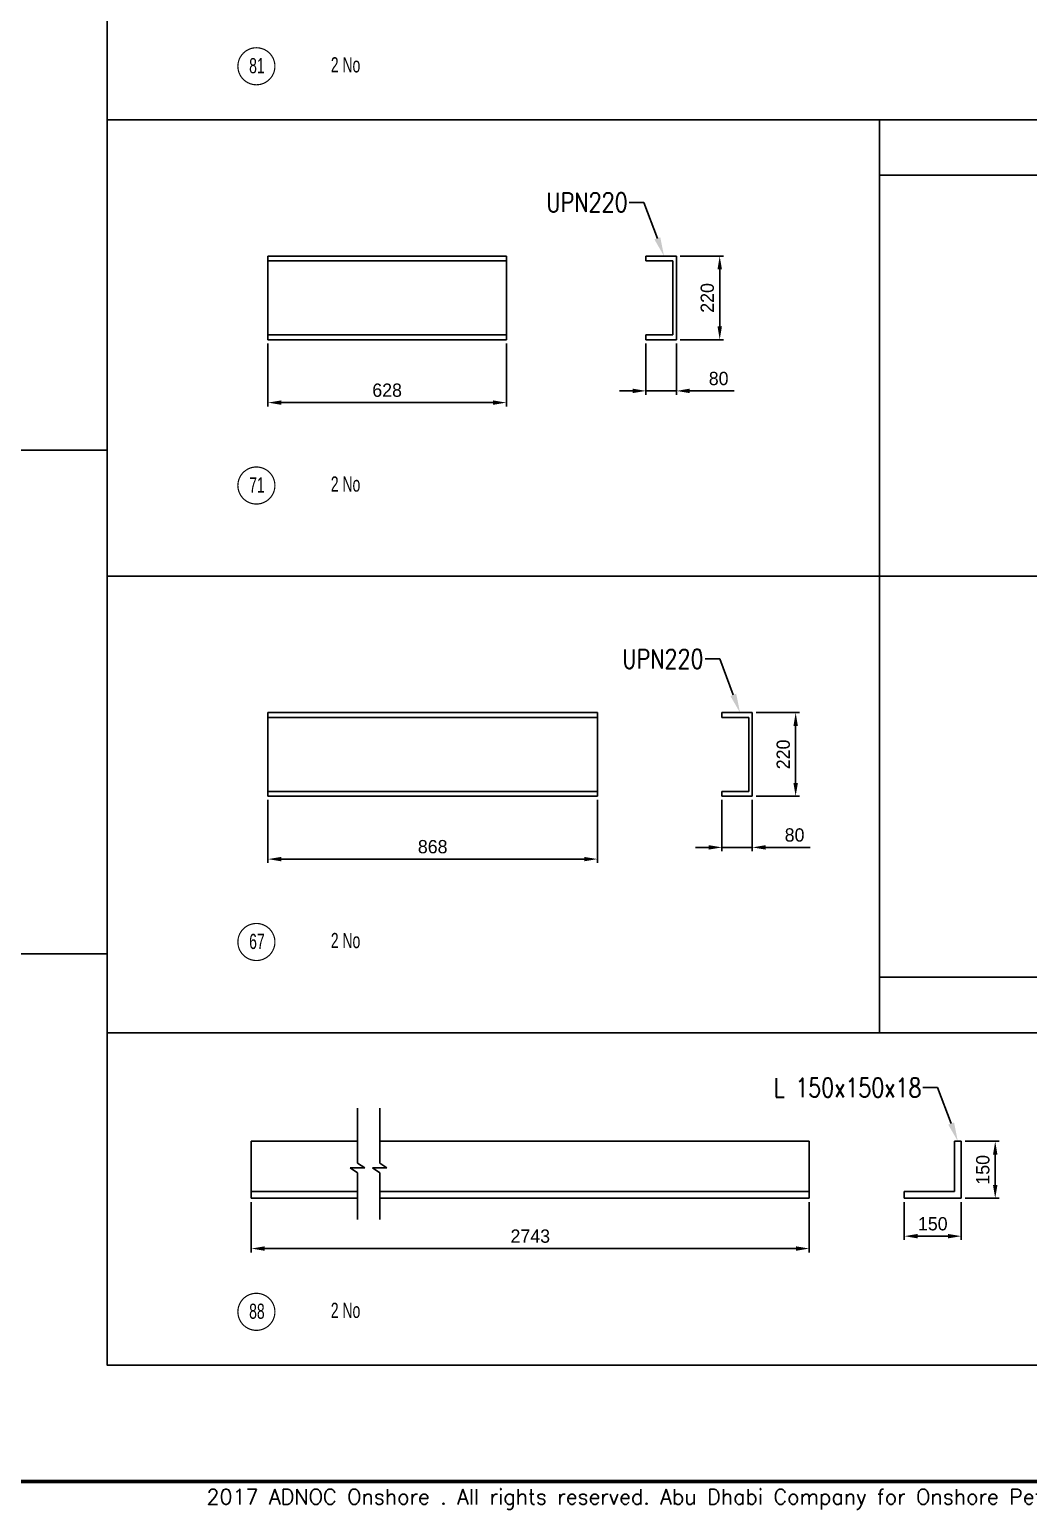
# Model space of a CAD drawing. Header units: millimetres. Extents: x 0 to 16187, y -20471 to 6290.
# Drawn here: x 301.6 to 564.6, y 7.7 to 397.2 of the extents above; entities that cross this region are included whole.
import ezdxf
from ezdxf import colors
from ezdxf.entities.mleader import LeaderData, LeaderLine
from ezdxf.enums import TextEntityAlignment as Align
from ezdxf.math import Vec2, Vec3

# ---------------------------------------------------------------- set-up
doc = ezdxf.new("R2010")
doc.units = ezdxf.units.MM
doc.header["$PDSIZE"] = -1
doc.layers.add('BORDER1', color=3, linetype='Continuous')
doc.layers.add('BORDER2', color=7, linetype='Continuous')
doc.styles.add('ROMANC', font='ROMANC', dxfattribs={"height": 5})
doc.styles.add('ROMANS', font='ROMANS.shx', dxfattribs={"width": 0.8})
doc.styles.add('ROMANT', font='ROMANT', dxfattribs={"height": 4})
doc.styles.add('SLDTEXTSTYLE2', font='TXT', dxfattribs={"width": 0.686449})
doc.dimstyles.new('AM_ISO', dxfattribs={"dimtxt": 3.5, "dimasz": 3.5, "dimexe": 1, "dimexo": 1, "dimgap": 1.5, "dimtad": 1, "dimdsep": 46, "dimtxsty": 'Standard', "dimcen": 0, "dimclrd": 1, "dimclre": 1, "dimclrt": 1, "dimadec": 0, "dimazin": 2, "dimtp": 0.1, "dimtm": 0.1, "dimtfac": 0.71, "dimtdec": 3, "dimtmove": 0, "dimatfit": 3, "dimfxl": 1, "dimlwd": -1, "dimlwe": -1, "dimarcsym": 1})

# ---------------------------------------------------------------- blocks, each defined once
blk = doc.blocks.new('*U609')
at = {"layer": 'BORDER1', "color": 154, "true_color": 0x1859a9, "const_width": 1}
blk.add_lwpolyline([(1.81, 811), (1144, 811), (1144, 0), (0, 0), (0, 811)], close=True, dxfattribs=at)
at = {"layer": 'BORDER2', "color": 154, "true_color": 0x1859a9, "style": 'ROMANS'}
blk.add_text('2017 ADNOC Onshore . All rights reserved. Abu Dhabi Company for Onshore Petroleum Operations Ltd. Restricted Circulation', height=4, dxfattribs=at).set_placement((489.5, -2), align=Align.TOP_CENTER)
at = {"layer": 'BORDER2', "flags": 8}
for tag, height, style, p in [('REV-A', 3.24, 'ROMANS', (986.93, 140.25)), ('RE-A', 8.06, 'ROMANT', (1084.63, 7.17))]:
    blk.add_attdef(tag, text='', height=height, dxfattribs=dict(at, style=style)).set_placement(p, align=Align.CENTER)
at = {"layer": 'BORDER2', "style": 'ROMANS', "width": 3.830216}
blk.add_attdef('DATE-A', text='', height=3.24, dxfattribs=at).set_placement((995.51, 140.25), (1008.51, 140.25), align=Align.FIT)
at = {"layer": 'BORDER2'}
for tag, height, style, p in [('DRN-A', 3.24, 'ROMANS', (1018.38, 140.25)), ('CHD-A', 3.24, 'ROMANS', (1032.35, 140.25)), ('APD-A', 3.24, 'ROMANS', (1046.64, 140.25)), ('CONS_CONT_VEND', 4.2, 'ROMANC', (1061.39, 72.83))]:
    blk.add_attdef(tag, text='', height=height, dxfattribs=dict(at, style=style)).set_placement(p, align=Align.CENTER)
at = {"layer": 'BORDER2', "style": 'ROMANS', "width": 0.8}
for tag, p, height in [('1:X', (997.23, 122.55), 3.5), ('LOC', (1042.74, 122.55), 3.5), ('PROJ_NO', (1118.64, 122.55), 3.5), ('CONS_DRG_NO', (1011, 63), 3)]:
    blk.add_attdef(tag, p, '', height=height, dxfattribs=at)
at = {"layer": 'BORDER2', "lineweight": 30, "width": 0.8, "flags": 104}
blk.add_attdef('COMMENTS-A', text='', height=2.2, dxfattribs=at).set_placement((1055.21, 142.07), align=Align.MIDDLE_LEFT)
at = {"layer": 'BORDER2', "style": 'ROMANS', "width": 0.8}
for tag, p in [('PROJECT_TITLE_1', (1061.07, 55.35)), ('PROJECT_TITLE_2', (1061.07, 49.3))]:
    blk.add_attdef(tag, text='', height=3.5, dxfattribs=at).set_placement(p, align=Align.MIDDLE)
at = {"layer": 'BORDER2', "style": 'ROMANT', "width": 0.8}
for tag, p in [('DRG_TITLE_1', (1061.07, 36.31)), ('DRG_TITLE_2', (1061.07, 28.31)), ('DRG_TITLE_3', (1061.07, 20.31))]:
    blk.add_attdef(tag, text='', height=5, dxfattribs=at).set_placement(p, align=Align.CENTER)
at = {"layer": 'BORDER2', "style": 'ROMANT'}
for tag, p in [('AR', (995, 7.17)), ('PA', (1011.74, 7.17)), ('DC', (1028.45, 7.17)), ('TS', (1120.84, 7.17))]:
    blk.add_attdef(tag, p, '', height=8.06, dxfattribs=at)
for tag, p in [('SRNO', (1074.7, 7.17)), ('SH', (1115.8, 7.18))]:
    blk.add_attdef(tag, text='', height=8.06, dxfattribs=at).set_placement(p, align=Align.RIGHT)
at = {"layer": 'BORDER2', "style": 'ROMANS', "flags": 2}
blk.add_attdef('TB_VERSION', text='', height=2, dxfattribs=at).set_placement((1, -1), align=Align.TOP_LEFT)
blk = doc.blocks.new('*D5276')
at = {"color": 1, "linetype": 'ByBlock'}
for p, q in [((364.33, 314.54), (364.33, 297.98)), ((427.13, 314.54), (427.13, 297.98)), ((367.83, 298.98), (423.63, 298.98))]:
    blk.add_line(p, q, dxfattribs=at)
at = {"color": 1}
for points in [[(367.83, 299.56), (367.83, 298.4), (364.33, 298.98)], [(423.63, 298.4), (423.63, 299.56), (427.13, 298.98)]]:
    blk.add_solid(points, dxfattribs=at)
at = {"layer": 'Defpoints', "color": 0}
for p in [(364.33, 315.54), (427.13, 315.54), (427.13, 298.98)]:
    blk.add_point(p, dxfattribs=at)
at = {"color": 1, "insert": (395.73, 302.23), "char_height": 3.5, "attachment_point": 5}
blk.add_mtext('628', dxfattribs=at)
blk = doc.blocks.new('*D5277')
at = {"color": 1, "linetype": 'ByBlock'}
for p, q in [((472.9, 337.54), (484.31, 337.54)), ((483.31, 319.04), (483.31, 334.04)), ((472.9, 315.54), (484.31, 315.54))]:
    blk.add_line(p, q, dxfattribs=at)
at = {"color": 1}
for points in [[(483.9, 334.04), (482.73, 334.04), (483.31, 337.54)], [(482.73, 319.04), (483.9, 319.04), (483.31, 315.54)]]:
    blk.add_solid(points, dxfattribs=at)
at = {"layer": 'Defpoints', "color": 0}
for p in [(471.9, 337.54), (483.31, 337.54), (471.9, 315.54)]:
    blk.add_point(p, dxfattribs=at)
at = {"color": 1, "insert": (480.06, 326.54), "char_height": 3.5, "attachment_point": 5, "rotation": 90}
blk.add_mtext('220', dxfattribs=at)
blk = doc.blocks.new('*D5278')
at = {"color": 1, "linetype": 'ByBlock'}
for p, q in [((463.9, 314.54), (463.9, 301.06)), ((471.9, 314.54), (471.9, 301.06)), ((460.4, 302.06), (456.9, 302.06)), ((463.9, 302.06), (471.9, 302.06)), ((475.4, 302.06), (487.15, 302.06))]:
    blk.add_line(p, q, dxfattribs=at)
at = {"color": 1}
for points in [[(460.4, 301.48), (460.4, 302.65), (463.9, 302.06)], [(475.4, 302.65), (475.4, 301.48), (471.9, 302.06)]]:
    blk.add_solid(points, dxfattribs=at)
at = {"layer": 'Defpoints', "color": 0}
for p in [(463.9, 315.54), (471.9, 315.54), (471.9, 302.06)]:
    blk.add_point(p, dxfattribs=at)
at = {"color": 1, "insert": (483.03, 305.31), "char_height": 3.5, "attachment_point": 5}
blk.add_mtext('80', dxfattribs=at)
blk = doc.blocks.new('*D5279')
at = {"color": 1, "linetype": 'ByBlock'}
for p, q in [((364.33, 194.39), (364.33, 177.83)), ((451.13, 194.39), (451.13, 177.83)), ((367.83, 178.83), (447.63, 178.83))]:
    blk.add_line(p, q, dxfattribs=at)
at = {"color": 1}
for points in [[(367.83, 179.41), (367.83, 178.25), (364.33, 178.83)], [(447.63, 178.25), (447.63, 179.41), (451.13, 178.83)]]:
    blk.add_solid(points, dxfattribs=at)
at = {"layer": 'Defpoints', "color": 0}
for p in [(364.33, 195.39), (451.13, 195.39), (451.13, 178.83)]:
    blk.add_point(p, dxfattribs=at)
at = {"color": 1, "insert": (407.73, 182.08), "char_height": 3.5, "attachment_point": 5}
blk.add_mtext('868', dxfattribs=at)
blk = doc.blocks.new('*D5280')
at = {"color": 1, "linetype": 'ByBlock'}
for p, q in [((492.9, 217.39), (504.31, 217.39)), ((503.31, 198.89), (503.31, 213.89)), ((492.9, 195.39), (504.31, 195.39))]:
    blk.add_line(p, q, dxfattribs=at)
at = {"color": 1}
for points in [[(503.9, 213.89), (502.73, 213.89), (503.31, 217.39)], [(502.73, 198.89), (503.9, 198.89), (503.31, 195.39)]]:
    blk.add_solid(points, dxfattribs=at)
at = {"layer": 'Defpoints', "color": 0}
for p in [(491.9, 217.39), (503.31, 217.39), (491.9, 195.39)]:
    blk.add_point(p, dxfattribs=at)
at = {"color": 1, "insert": (500.06, 206.39), "char_height": 3.5, "attachment_point": 5, "rotation": 90}
blk.add_mtext('220', dxfattribs=at)
blk = doc.blocks.new('*D5281')
at = {"color": 1, "linetype": 'ByBlock'}
for p, q in [((483.9, 194.39), (483.9, 180.91)), ((491.9, 194.39), (491.9, 180.91)), ((480.4, 181.91), (476.9, 181.91)), ((483.9, 181.91), (491.9, 181.91)), ((495.4, 181.91), (507.15, 181.91))]:
    blk.add_line(p, q, dxfattribs=at)
at = {"color": 1}
for points in [[(480.4, 181.33), (480.4, 182.5), (483.9, 181.91)], [(495.4, 182.5), (495.4, 181.33), (491.9, 181.91)]]:
    blk.add_solid(points, dxfattribs=at)
at = {"layer": 'Defpoints', "color": 0}
for p in [(483.9, 195.39), (491.9, 195.39), (491.9, 181.91)]:
    blk.add_point(p, dxfattribs=at)
at = {"color": 1, "insert": (503.03, 185.16), "char_height": 3.5, "attachment_point": 5}
blk.add_mtext('80', dxfattribs=at)
blk = doc.blocks.new('*D5282')
at = {"color": 1, "linetype": 'ByBlock'}
for p, q in [((359.96, 88.55), (359.96, 75.32)), ((506.89, 88.55), (506.89, 75.32)), ((363.46, 76.32), (503.39, 76.32))]:
    blk.add_line(p, q, dxfattribs=at)
at = {"color": 1}
for points in [[(363.46, 76.91), (363.46, 75.74), (359.96, 76.32)], [(503.39, 75.74), (503.39, 76.91), (506.89, 76.32)]]:
    blk.add_solid(points, dxfattribs=at)
at = {"layer": 'Defpoints', "color": 0}
for p in [(359.96, 89.55), (506.89, 89.55), (506.89, 76.32)]:
    blk.add_point(p, dxfattribs=at)
at = {"color": 1, "insert": (433.43, 79.57), "char_height": 3.5, "attachment_point": 5}
blk.add_mtext('2743', dxfattribs=at)
blk = doc.blocks.new('*D5283')
at = {"color": 1, "linetype": 'ByBlock'}
for p, q in [((531.92, 88.55), (531.92, 78.58)), ((546.92, 88.55), (546.92, 78.58)), ((535.42, 79.58), (543.42, 79.58))]:
    blk.add_line(p, q, dxfattribs=at)
at = {"color": 1}
for points in [[(535.42, 80.17), (535.42, 79), (531.92, 79.58)], [(543.42, 79), (543.42, 80.17), (546.92, 79.58)]]:
    blk.add_solid(points, dxfattribs=at)
at = {"layer": 'Defpoints', "color": 0}
for p in [(531.92, 89.55), (546.92, 89.55), (546.92, 79.58)]:
    blk.add_point(p, dxfattribs=at)
at = {"color": 1, "insert": (539.42, 82.83), "char_height": 3.5, "attachment_point": 5}
blk.add_mtext('150', dxfattribs=at)
blk = doc.blocks.new('*D5284')
at = {"color": 1, "linetype": 'ByBlock'}
for p, q in [((547.92, 104.55), (556.86, 104.55)), ((555.86, 93.05), (555.86, 101.05)), ((547.92, 89.55), (556.86, 89.55))]:
    blk.add_line(p, q, dxfattribs=at)
at = {"color": 1}
for points in [[(556.45, 101.05), (555.28, 101.05), (555.86, 104.55)], [(555.28, 93.05), (556.45, 93.05), (555.86, 89.55)]]:
    blk.add_solid(points, dxfattribs=at)
at = {"layer": 'Defpoints', "color": 0}
for p in [(546.92, 104.55), (555.86, 104.55), (546.92, 89.55)]:
    blk.add_point(p, dxfattribs=at)
at = {"color": 1, "insert": (552.61, 97.05), "char_height": 3.5, "attachment_point": 5, "rotation": 90}
blk.add_mtext('150', dxfattribs=at)

msp = doc.modelspace()

# ---------------------------------------------------------------- linework, layer by layer
for p, q in [((364.32608, 337.54146), (364.32608, 315.54146)), ((364.32608, 337.54146), (427.12608, 337.54146)), ((364.32608, 336.29146), (427.12608, 336.29146)), ((427.12608, 315.54146), (427.12608, 337.54146)), ((463.90063, 337.54146), (471.90063, 337.54146)), ((463.90063, 336.29146), (463.90063, 337.54146)), ((463.90063, 336.29146), (471.00063, 336.29146)), ((471.00063, 316.79146), (471.00063, 336.29146)), ((471.90063, 315.54146), (471.90063, 337.54146)), ((364.32608, 316.79146), (427.12608, 316.79146)), ((364.32608, 315.54146), (427.12608, 315.54146)), ((463.90063, 315.54146), (463.90063, 316.79146)), ((463.90063, 316.79146), (471.00063, 316.79146)), ((463.90063, 315.54146), (471.90063, 315.54146)), ((30, 286.45571), (322.00994, 286.45571)), ((364.32608, 217.39102), (364.32608, 195.39102)), ((364.32608, 217.39102), (451.12608, 217.39102)), ((364.32608, 216.14102), (451.12608, 216.14102)), ((451.12608, 195.39102), (451.12608, 217.39102)), ((483.90063, 217.39102), (491.90063, 217.39102)), ((483.90063, 216.14102), (483.90063, 217.39102)), ((483.90063, 216.14102), (491.00063, 216.14102)), ((491.00063, 196.64102), (491.00063, 216.14102)), ((491.90063, 195.39102), (491.90063, 217.39102)), ((364.32608, 196.64102), (451.12608, 196.64102)), ((364.32608, 195.39102), (451.12608, 195.39102)), ((483.90063, 195.39102), (483.90063, 196.64102)), ((483.90063, 196.64102), (491.00063, 196.64102)), ((483.90063, 195.39102), (491.90063, 195.39102)), ((30, 153.87828), (322.00994, 153.87828)), ((387.96769, 98.80122), (387.96769, 113.23314)), ((393.82829, 98.80122), (393.82829, 113.23314)), ((359.96458, 104.55323), (359.96458, 89.55323)), ((387.96769, 104.55323), (359.96458, 104.55323)), ((506.89351, 104.55323), (393.82829, 104.55323)), ((506.89351, 104.55323), (506.89351, 89.55323)), ((546.92457, 104.55323), (545.12457, 104.55323)), ((545.12457, 104.55323), (545.12457, 91.35323)), ((546.92457, 104.55323), (546.92457, 89.55323)), ((387.96769, 96.23275), (386.00016, 97.54675)), ((386.00016, 97.54675), (389.83563, 97.54675)), ((389.83563, 97.54675), (387.96769, 98.80122)), ((393.82829, 96.23275), (391.86076, 97.54675)), ((391.86076, 97.54675), (395.69623, 97.54675)), ((395.69623, 97.54675), (393.82829, 98.80122)), ((387.96769, 83.93016), (387.96769, 96.23275)), ((393.82829, 83.93016), (393.82829, 96.23275)), ((387.96769, 91.35323), (359.96458, 91.35323)), ((506.89351, 91.35323), (393.82829, 91.35323)), ((531.92457, 89.55323), (531.92457, 91.35323)), ((531.92457, 91.35323), (545.12457, 91.35323)), ((387.96769, 89.55323), (359.96458, 89.55323)), ((506.89351, 89.55323), (393.82829, 89.55323)), ((546.92457, 89.55323), (531.92457, 89.55323))]:
    msp.add_line(p, q)
for points in [[(322.00994, 460.98256), (571.53103, 460.98256), (571.53103, 373.44438), (322.00994, 373.44438)], [(322.00994, 373.44438), (525.40748, 373.44438), (525.40748, 253.29393), (322.00994, 253.29393)], [(798.89192, 358.85561), (525.40748, 358.85561), (525.40748, 253.29393), (798.89192, 253.29393)], [(322.00994, 253.29393), (525.40748, 253.29393), (525.40748, 133.14348), (322.00994, 133.14348)], [(798.89192, 253.29393), (525.40748, 253.29393), (525.40748, 147.73224), (798.89192, 147.73224)], [(322.00994, 133.14348), (571.53103, 133.14348), (571.53103, 45.6053), (322.00994, 45.6053)]]:
    msp.add_lwpolyline(points, close=True)
at = {"color": 2}
for points in [[(366.18009, 387.51059, 0.3125, 0.3125, 1), (356.43009, 387.51059, 0.3125, 0.3125, 1)], [(366.18009, 277.1609, 0.3125, 0.3125, 1), (356.43009, 277.1609, 0.3125, 0.3125, 1)], [(366.18009, 157.01045, 0.3125, 0.3125, 1), (356.43009, 157.01045, 0.3125, 0.3125, 1)], [(366.18009, 59.67151, 0.3125, 0.3125, 1), (356.43009, 59.67151, 0.3125, 0.3125, 1)]]:
    msp.add_lwpolyline(points, format="xyseb", close=True, dxfattribs=at)

# ---------------------------------------------------------------- block references
at = {"layer": 'BORDER1'}
msp.add_blockref('*U609', (30, 15), dxfattribs=at)

# ---------------------------------------------------------------- texts
at = {"color": 2, "style": 'SLDTEXTSTYLE2', "width": 0.686449}
for s, p in [('81', (361.43827, 387.66497)), ('2 No', (384.78521, 387.90304)), ('71', (361.43827, 277.31528)), ('2 No', (384.78521, 277.55334)), ('67', (361.43827, 157.16483)), ('2 No', (384.78521, 157.40289)), ('88', (361.43827, 59.82589)), ('2 No', (384.78521, 60.06396))]:
    msp.add_text(s, height=4, dxfattribs=at).set_placement(p, align=Align.MIDDLE_CENTER)

# ---------------------------------------------------------------- dimensions: what is measured, and where the dimension line sits
for base, p1, p2, override, picture, middle in [((483.31499, 337.54146), (471.90063, 315.54146), (471.90063, 337.54146), {"dimlfac": 10}, '*D5277', (480.06499, 326.54146)), ((503.31499, 217.39102), (491.90063, 195.39102), (491.90063, 217.39102), {"dimlfac": 10}, '*D5280', (500.06499, 206.39102)), ((555.8649, 104.55323), (546.92457, 89.55323), (546.92457, 104.55323), {"dimtxt": 3.5, "dimlfac": 10}, '*D5284', (552.6149, 97.05323))]:
    dim = msp.add_linear_dim(base=base, p1=p1, p2=p2, angle=90, dimstyle='AM_ISO', override=override)
    dim.commit()
    dim.dimension.update_dxf_attribs({"geometry": picture, "text_midpoint": middle})
for base, p1, p2, override, picture, middle in [((427.12608, 298.98032), (364.32608, 315.54146), (427.12608, 315.54146), {"dimtxt": 3.5, "dimlfac": 10}, '*D5276', (395.72608, 302.23032)), ((471.90063, 302.0647), (463.90063, 315.54146), (471.90063, 315.54146), {"dimtxt": 3.5, "dimlfac": 10}, '*D5278', (483.02563, 305.3147)), ((491.90063, 181.91425), (483.90063, 195.39102), (491.90063, 195.39102), {"dimtxt": 3.5, "dimlfac": 10}, '*D5281', (503.02563, 185.16425)), ((546.92457, 79.585), (531.92457, 89.55323), (546.92457, 89.55323), {"dimlfac": 10}, '*D5283', (539.42457, 82.835))]:
    dim = msp.add_linear_dim(base=base, p1=p1, p2=p2, dimstyle='AM_ISO', override=override)
    dim.commit()
    dim.dimension.update_dxf_attribs({"geometry": picture, "text_midpoint": middle})
dim = msp.add_linear_dim(base=(451.12608, 178.82987), p1=(364.32608, 195.39102), p2=(451.12608, 195.39102), dimstyle='AM_ISO', override={"dimtxt": 3.5, "dimlfac": 10})
dim.commit()
dim.dimension.update_dxf_attribs({"geometry": '*D5279', "text_midpoint": (407.72608, 178.82987), "dimtype": 160})
dim = msp.add_linear_dim(base=(506.89351, 76.32213), p1=(359.96458, 89.55323), p2=(506.89351, 89.55323), text='2743', dimstyle='AM_ISO', override={"dimtxt": 3.5, "dimlfac": 10, "dimtxsty": 'Standard'})
dim.commit()
dim.dimension.update_dxf_attribs({"geometry": '*D5282', "text_midpoint": (433.42904, 76.32213), "dimtype": 160})

# ---------------------------------------------------------------- leaders
at = {"color": 1}
ml = msp.add_multileader_mtext('Standard', dxfattribs=at)
ml.set_content('UPN220', color=1, style='ROMANS')
ml.set_leader_properties()
ml.build(insert=Vec2(0, 0))
ml.multileader.update_dxf_attribs({"dogleg_length": 3.84358, "arrow_head_size": 5})
ctx = ml.context
ctx.base_point, ctx.char_height, ctx.arrow_head_size, ctx.landing_gap_size, ctx.plane_origin = Vec3(436.18992, 351.69283), 5, 5, 0.4, Vec3(52022.5782, -27137.7003)
ctx.text_align_type = 2
notes = []
notes.append((ctx, [(0, (1, 1, 0), (463.31349, 351.69283), (-1, 0), 3.84358, [(0, [(468.65302, 337.54146)], 0, [])])]))
ctx.mtext.insert, ctx.mtext.width, ctx.mtext.alignment = Vec3(459.06992, 354.19283), 144.3262905, 3
ml = msp.add_multileader_mtext('Standard', dxfattribs=at)
ml.set_content('UPN220', color=1, style='ROMANS')
ml.set_leader_properties()
ml.build(insert=Vec2(0, 0))
ml.multileader.update_dxf_attribs({"dogleg_length": 3.84358, "arrow_head_size": 5})
ctx = ml.context
ctx.base_point, ctx.char_height, ctx.arrow_head_size, ctx.landing_gap_size, ctx.plane_origin = Vec3(456.18992, 231.54238), 5, 5, 0.4, Vec3(52022.5782, -27257.85075)
ctx.text_align_type = 2
notes.append((ctx, [(0, (1, 1, 0), (483.31349, 231.54238), (-1, 0), 3.84358, [(0, [(488.65302, 217.39102)], 0, [])])]))
ctx.mtext.insert, ctx.mtext.width, ctx.mtext.alignment = Vec3(479.06992, 234.04238), 144.3262905, 3
ml = msp.add_multileader_mtext('Standard', dxfattribs=at)
ml.set_content('L 150x150x18', color=1, style='ROMANS')
ml.set_leader_properties()
ml.build(insert=Vec2(0, 0))
ml.multileader.update_dxf_attribs({"dogleg_length": 3.84358, "arrow_head_size": 5})
ctx = ml.context
ctx.base_point, ctx.char_height, ctx.arrow_head_size, ctx.landing_gap_size, ctx.plane_origin = Vec3(493.24147, 118.70459), 5, 5, 0.4, Vec3(52107.34975, -27370.68854)
ctx.text_align_type = 2
notes.append((ctx, [(0, (1, 1, 0), (540.68504, 118.70459), (-1, 0), 3.84358, [(0, [(546.02457, 104.55323)], 0, [])])]))
ctx.mtext.insert, ctx.mtext.width, ctx.mtext.alignment = Vec3(536.44147, 121.20459), 144.3262905, 3
for ctx, leaders in notes:
    for number, flags, end, landing, length, lines in leaders:
        leader = LeaderData()
        leader.index, (leader.has_last_leader_line, leader.has_dogleg_vector, leader.attachment_direction) = number, flags
        leader.last_leader_point, leader.dogleg_vector, leader.dogleg_length = Vec3(end), Vec3(landing), length
        for number, points, colour, breaks in lines:
            line = LeaderLine()
            line.index, line.vertices, line.color, line.breaks = number, Vec3.list(points), colors.encode_raw_color(colour), breaks
            leader.lines.append(line)
        ctx.leaders.append(leader)

doc.saveas('drawing.dxf')
